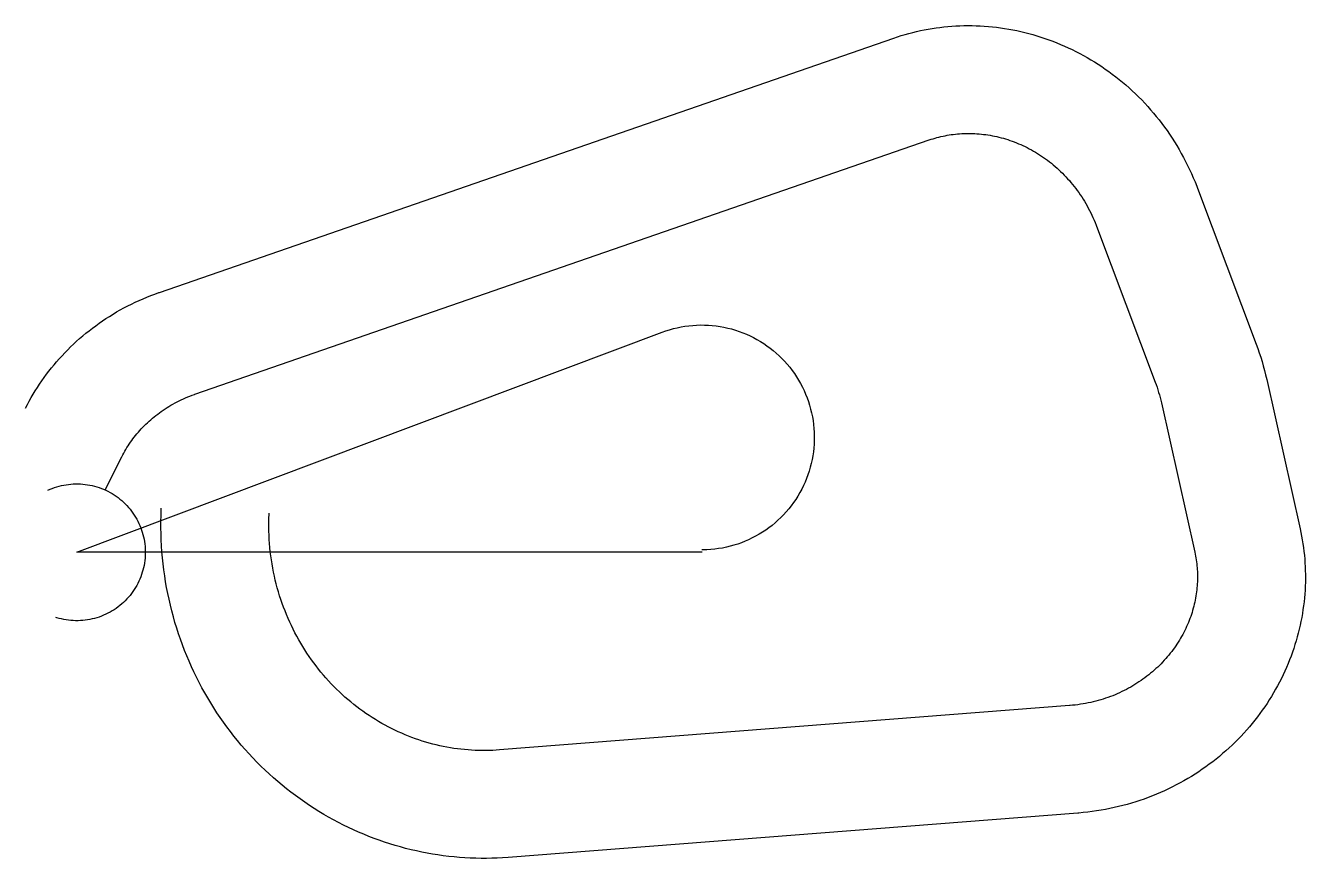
# Model space of a CAD drawing. Header units: metres. Extents: x -2185 to 52383, y -13059 to 22469.
import ezdxf

# ---------------------------------------------------------------- set-up
doc = ezdxf.new("R2010")
doc.units = ezdxf.units.M

msp = doc.modelspace()

# ---------------------------------------------------------------- linework, layer by layer
at = {"layer": 'Boundry', "color": 1}
for p, q in [((3518, 11087), (34836, 21937)), ((5024, 6740), (36342, 17591)), ((47782, 15529), (50284, 8879)), ((43477, 13909), (45979, 7260)), ((50733, 7376), (52158, 1004)), ((46243, 6372), (47669, 0)), ((1205, 2659), (1922, 4079)), ((42330, -6538), (18027, -8433)), ((42687, -11124), (18384, -13019))]:
    msp.add_line(p, q, dxfattribs=at)
at = {"layer": 'NorminalTrack', "color": 1}
msp.add_lwpolyline([(26664, 0), (0, 0), (24955, 9390), (24955, 9390), (25113, 9446), (25273, 9497), (25434, 9542), (25597, 9581), (25761, 9615), (25926, 9643), (26092, 9665), (26259, 9682), (26426, 9692), (26593, 9697), (26761, 9696), (26928, 9689), (27095, 9676), (27261, 9658), (27427, 9633), (27592, 9603), (27756, 9567), (27918, 9526), (28078, 9478), (28237, 9425), (28394, 9367), (28549, 9303), (28702, 9234), (28852, 9160), (28999, 9080), (29144, 8996), (29285, 8906), (29423, 8811), (29558, 8712), (29689, 8608), (29817, 8499), (29941, 8387), (30060, 8269), (30176, 8148), (30287, 8023), (30394, 7894), (30496, 7761), (30594, 7625), (30687, 7486), (30774, 7343), (30857, 7197), (30935, 7049), (31007, 6898), (31074, 6745), (31136, 6589), (31192, 6431), (31243, 6272), (31288, 6110), (31327, 5947), (31361, 5783), (31389, 5618), (31411, 5452), (31428, 5286), (31438, 5118), (31443, 4951), (31442, 4784), (31435, 4616), (31422, 4449), (31404, 4283), (31379, 4117), (31349, 3952), (31313, 3789), (31272, 3627), (31224, 3466), (31171, 3307), (31113, 3150), (31049, 2995), (30980, 2843), (30906, 2693), (30826, 2545), (30742, 2401), (30652, 2259), (30557, 2121), (30458, 1986), (30354, 1855), (30245, 1727), (30133, 1604), (30015, 1484), (29894, 1368), (29769, 1257), (29640, 1150), (29507, 1048), (29371, 951), (29232, 858), (29089, 770), (28943, 687), (28795, 610), (28644, 537), (28491, 470), (28335, 408), (28177, 352), (28018, 301), (27856, 256), (27693, 217), (27529, 183), (27364, 155), (27198, 133), (27032, 117), (26864, 106), (26697, 101), (26645, 101)], dxfattribs=at)
at = {"layer": 'WindSpiral', "color": 5}
for points in [[(34836, 21937), (34994, 21990), (35154, 22041), (35314, 22089), (35475, 22134), (35638, 22176), (35801, 22216), (35966, 22253), (36131, 22287), (36298, 22318), (36465, 22346), (36633, 22371), (36801, 22394), (36971, 22414), (37141, 22430), (37311, 22444), (37483, 22455), (37654, 22463), (37826, 22467), (37999, 22469), (38171, 22468), (38344, 22464), (38518, 22457), (38691, 22446), (38864, 22433), (39038, 22417), (39212, 22397), (39385, 22375), (39558, 22349), (39732, 22321), (39905, 22289), (40078, 22254), (40250, 22216), (40422, 22175), (40594, 22131), (40765, 22084), (40935, 22034), (41105, 21981), (41275, 21924), (41443, 21865), (41611, 21802), (41778, 21737), (41945, 21669), (42110, 21597), (42274, 21523), (42437, 21445), (42600, 21365), (42761, 21281), (42920, 21195), (43079, 21105), (43236, 21013), (43392, 20918), (43547, 20820), (43700, 20719), (43851, 20616), (44001, 20509), (44149, 20400), (44296, 20288), (44441, 20173), (44584, 20055), (44725, 19935), (44865, 19812), (45002, 19687), (45138, 19559), (45271, 19428), (45402, 19295), (45532, 19159), (45659, 19021), (45784, 18880), (45906, 18737), (46027, 18592), (46145, 18444), (46260, 18294), (46373, 18142), (46484, 17988), (46592, 17831), (46697, 17672), (46800, 17512), (46900, 17349), (46998, 17184), (47093, 17017), (47185, 16848), (47274, 16678), (47360, 16505), (47444, 16331), (47524, 16155), (47602, 15978), (47677, 15798), (47748, 15618), (47782, 15529)], [(36342, 17591), (36424, 17618), (36507, 17644), (36590, 17669), (36674, 17693), (36759, 17715), (36845, 17736), (36931, 17755), (37018, 17773), (37105, 17789), (37193, 17804), (37282, 17817), (37371, 17829), (37460, 17840), (37551, 17849), (37641, 17856), (37732, 17862), (37823, 17866), (37915, 17868), (38007, 17869), (38100, 17869), (38193, 17866), (38286, 17863), (38379, 17857), (38472, 17850), (38566, 17841), (38660, 17830), (38754, 17818), (38848, 17804), (38942, 17789), (39036, 17772), (39130, 17753), (39224, 17732), (39318, 17710), (39412, 17686), (39505, 17660), (39599, 17632), (39692, 17603), (39785, 17572), (39878, 17539), (39971, 17505), (40063, 17469), (40155, 17431), (40247, 17391), (40338, 17350), (40429, 17307), (40519, 17262), (40609, 17216), (40698, 17167), (40787, 17117), (40875, 17066), (40962, 17012), (41049, 16957), (41135, 16901), (41220, 16842), (41304, 16782), (41388, 16721), (41471, 16657), (41553, 16593), (41634, 16526), (41714, 16458), (41793, 16388), (41871, 16317), (41948, 16244), (42025, 16169), (42100, 16093), (42173, 16016), (42246, 15937), (42318, 15856), (42388, 15774), (42457, 15690), (42525, 15605), (42592, 15519), (42657, 15431), (42721, 15342), (42783, 15252), (42844, 15160), (42904, 15067), (42962, 14972), (43019, 14876), (43074, 14779), (43127, 14681), (43179, 14582), (43230, 14481), (43279, 14379), (43326, 14276), (43371, 14172), (43415, 14067), (43457, 13961), (43477, 13909)], [(-2185, 6151), (-2108, 6301), (-2028, 6449), (-1946, 6597), (-1860, 6743), (-1772, 6888), (-1681, 7032), (-1588, 7174), (-1492, 7315), (-1393, 7455), (-1292, 7593), (-1188, 7729), (-1082, 7864), (-973, 7998), (-861, 8129), (-747, 8259), (-631, 8387), (-512, 8514), (-390, 8638), (-267, 8760), (-141, 8881), (-12, 9000), (118, 9116), (251, 9231), (387, 9343), (524, 9453), (663, 9561), (805, 9667), (949, 9770), (1094, 9871), (1242, 9970), (1392, 10066), (1543, 10160), (1697, 10251), (1852, 10339), (2009, 10426), (2168, 10509), (2329, 10590), (2491, 10668), (2655, 10744), (2821, 10817), (2988, 10887), (3156, 10954), (3326, 11018), (3498, 11079), (3518, 11087)], [(50284, 8879), (50351, 8696), (50415, 8512), (50476, 8326), (50534, 8139), (50588, 7951), (50639, 7761), (50687, 7570), (50732, 7378), (50733, 7376)], [(45979, 7260), (46018, 7152), (46056, 7043), (46092, 6934), (46126, 6823), (46158, 6712), (46188, 6600), (46217, 6487), (46243, 6373), (46243, 6372)], [(1922, 4079), (1962, 4157), (2004, 4235), (2047, 4313), (2092, 4390), (2138, 4466), (2186, 4542), (2236, 4617), (2287, 4692), (2339, 4766), (2393, 4839), (2448, 4912), (2505, 4984), (2563, 5055), (2623, 5125), (2684, 5195), (2746, 5263), (2810, 5331), (2875, 5398), (2942, 5464), (3010, 5529), (3079, 5593), (3150, 5657), (3222, 5719), (3296, 5780), (3370, 5839), (3446, 5898), (3524, 5956), (3602, 6012), (3682, 6068), (3763, 6122), (3845, 6174), (3928, 6226), (4013, 6276), (4098, 6325), (4185, 6373), (4273, 6419), (4362, 6464), (4452, 6507), (4543, 6549), (4635, 6589), (4728, 6628), (4822, 6666), (4917, 6702), (5013, 6736), (5024, 6740)], [(-1234, 2646), (-1141, 2688), (-1046, 2726), (-951, 2761), (-854, 2792), (-756, 2820), (-657, 2845), (-557, 2866), (-457, 2884), (-356, 2898), (-254, 2909), (-153, 2916), (-51, 2919), (51, 2919), (153, 2916), (254, 2909), (356, 2898), (457, 2884), (557, 2866), (657, 2845), (756, 2820), (854, 2792), (951, 2761), (1046, 2726), (1141, 2688), (1234, 2646), (1326, 2602), (1416, 2554), (1504, 2503), (1590, 2449), (1675, 2392), (1757, 2332), (1837, 2269), (1916, 2204), (1991, 2135), (2065, 2065), (2135, 1991), (2204, 1916), (2269, 1837), (2332, 1757), (2392, 1675), (2449, 1590), (2503, 1504), (2554, 1416), (2602, 1326), (2646, 1234), (2688, 1141), (2726, 1046), (2761, 951), (2792, 854), (2820, 756), (2845, 657), (2866, 557), (2884, 457), (2898, 356), (2909, 254), (2916, 153), (2919, 51), (2919, -51), (2916, -153), (2909, -254), (2898, -356), (2884, -457), (2866, -557), (2845, -657), (2820, -756), (2792, -854), (2761, -951), (2726, -1046), (2688, -1141), (2646, -1234), (2602, -1326), (2554, -1416), (2503, -1504), (2449, -1590), (2392, -1675), (2332, -1757), (2269, -1837), (2204, -1916), (2135, -1991), (2065, -2065), (1991, -2135), (1916, -2204), (1837, -2269), (1757, -2332), (1675, -2392), (1590, -2449), (1504, -2503), (1416, -2554), (1326, -2602), (1234, -2646), (1141, -2688), (1046, -2726), (951, -2761), (854, -2792), (756, -2820), (657, -2845), (557, -2866), (457, -2884), (356, -2898), (254, -2909), (153, -2916), (51, -2919), (-51, -2919), (-153, -2916), (-254, -2909), (-356, -2898), (-457, -2884), (-557, -2866), (-657, -2845), (-756, -2820), (-854, -2792), (-902, -2777)], [(18384, -13019), (18156, -13035), (17927, -13047), (17698, -13055), (17468, -13059), (17238, -13059), (17008, -13054), (16777, -13046), (16547, -13034), (16316, -13018), (16085, -12997), (15854, -12973), (15624, -12944), (15394, -12912), (15164, -12875), (14934, -12835), (14705, -12790), (14476, -12741), (14248, -12688), (14020, -12631), (13794, -12570), (13568, -12505), (13342, -12436), (13118, -12363), (12895, -12286), (12673, -12205), (12452, -12120), (12232, -12031), (12014, -11938), (11797, -11842), (11581, -11741), (11367, -11636), (11154, -11528), (10943, -11415), (10734, -11299), (10527, -11179), (10321, -11055), (10118, -10928), (9916, -10797), (9716, -10662), (9519, -10523), (9323, -10381), (9130, -10236), (8940, -10086), (8751, -9934), (8565, -9777), (8382, -9618), (8201, -9455), (8023, -9288), (7848, -9119), (7675, -8946), (7505, -8770), (7338, -8590), (7174, -8408), (7013, -8222), (6855, -8034), (6700, -7842), (6548, -7648), (6400, -7450), (6255, -7250), (6113, -7047), (5974, -6842), (5839, -6633), (5708, -6423), (5580, -6209), (5455, -5993), (5335, -5775), (5217, -5554), (5104, -5331), (4994, -5106), (4889, -4879), (4787, -4649), (4689, -4418), (4594, -4184), (4504, -3949), (4418, -3712), (4336, -3473), (4258, -3232), (4184, -2990), (4114, -2746), (4049, -2500), (3987, -2254), (3930, -2006), (3878, -1756), (3829, -1506), (3785, -1254), (3745, -1001), (3710, -747), (3678, -493), (3652, -237), (3630, 19), (3612, 276), (3598, 533), (3590, 791), (3585, 1050), (3586, 1308), (3590, 1568), (3599, 1827), (3602, 1887)], [(18027, -8433), (17879, -8444), (17730, -8451), (17581, -8456), (17431, -8459), (17282, -8459), (17132, -8456), (16981, -8451), (16831, -8443), (16680, -8432), (16529, -8419), (16379, -8403), (16228, -8384), (16077, -8363), (15926, -8339), (15776, -8312), (15625, -8283), (15475, -8251), (15325, -8216), (15175, -8179), (15026, -8139), (14877, -8096), (14729, -8050), (14581, -8002), (14434, -7951), (14287, -7898), (14141, -7842), (13996, -7783), (13851, -7721), (13707, -7657), (13564, -7590), (13422, -7521), (13281, -7449), (13141, -7374), (13002, -7297), (12864, -7217), (12728, -7135), (12592, -7050), (12458, -6963), (12324, -6873), (12193, -6780), (12062, -6686), (11933, -6588), (11806, -6489), (11680, -6386), (11555, -6282), (11433, -6175), (11311, -6066), (11192, -5954), (11074, -5840), (10958, -5724), (10844, -5606), (10732, -5485), (10621, -5362), (10513, -5237), (10407, -5110), (10302, -4981), (10200, -4850), (10100, -4717), (10002, -4582), (9906, -4445), (9812, -4306), (9721, -4165), (9632, -4022), (9545, -3877), (9461, -3731), (9379, -3583), (9299, -3433), (9222, -3282), (9148, -3129), (9076, -2974), (9006, -2818), (8940, -2660), (8876, -2501), (8814, -2341), (8755, -2179), (8699, -2016), (8646, -1852), (8596, -1686), (8548, -1520), (8503, -1352), (8461, -1183), (8422, -1013), (8386, -842), (8353, -671), (8322, -498), (8295, -324), (8271, -150), (8249, 25), (8231, 200), (8216, 377), (8203, 553), (8194, 731), (8188, 908), (8185, 1087), (8185, 1265), (8189, 1444), (8195, 1623), (8197, 1664)], [(52158, 1004), (52192, 846), (52223, 686), (52252, 526), (52277, 365), (52300, 203), (52321, 40), (52338, -123), (52353, -286), (52365, -451), (52374, -616), (52380, -781), (52383, -946), (52383, -1112), (52381, -1279), (52375, -1445), (52367, -1612), (52355, -1779), (52341, -1946), (52324, -2113), (52304, -2280), (52280, -2447), (52254, -2614), (52225, -2780), (52193, -2947), (52158, -3113), (52120, -3279), (52079, -3444), (52035, -3609), (51989, -3774), (51939, -3938), (51886, -4101), (51830, -4264), (51772, -4426), (51710, -4588), (51646, -4748), (51578, -4908), (51508, -5067), (51435, -5224), (51358, -5381), (51279, -5537), (51198, -5692), (51113, -5845), (51025, -5997), (50935, -6148), (50842, -6298), (50746, -6446), (50648, -6593), (50546, -6738), (50442, -6882), (50335, -7024), (50226, -7165), (50114, -7304), (49999, -7441), (49882, -7576), (49762, -7710), (49640, -7841), (49515, -7971), (49388, -8099), (49258, -8225), (49126, -8348), (48992, -8470), (48855, -8589), (48716, -8706), (48574, -8821), (48430, -8934), (48285, -9044), (48137, -9152), (47986, -9258), (47834, -9361), (47680, -9462), (47524, -9560), (47365, -9655), (47205, -9748), (47043, -9838), (46879, -9926), (46714, -10011), (46546, -10093), (46377, -10172), (46206, -10248), (46034, -10322), (45860, -10392), (45685, -10460), (45508, -10525), (45330, -10587), (45150, -10645), (44969, -10701), (44787, -10754), (44604, -10803), (44419, -10850), (44234, -10893), (44047, -10933), (43859, -10970), (43671, -11003), (43481, -11034), (43291, -11061), (43100, -11084), (42908, -11105), (42716, -11122), (42687, -11124)], [(47669, 0), (47686, -80), (47702, -161), (47716, -242), (47729, -324), (47741, -406), (47751, -489), (47760, -572), (47768, -656), (47774, -740), (47778, -825), (47781, -910), (47783, -995), (47783, -1081), (47782, -1167), (47779, -1253), (47775, -1340), (47769, -1427), (47761, -1514), (47752, -1601), (47742, -1688), (47730, -1776), (47716, -1863), (47701, -1951), (47684, -2038), (47665, -2126), (47645, -2213), (47624, -2301), (47600, -2388), (47576, -2476), (47549, -2563), (47521, -2650), (47491, -2737), (47460, -2823), (47427, -2910), (47392, -2996), (47356, -3082), (47318, -3167), (47279, -3252), (47238, -3336), (47195, -3421), (47151, -3504), (47105, -3587), (47058, -3670), (47009, -3752), (46958, -3833), (46906, -3914), (46852, -3994), (46796, -4074), (46739, -4153), (46681, -4231), (46621, -4308), (46559, -4384), (46496, -4460), (46431, -4534), (46365, -4608), (46297, -4681), (46228, -4753), (46158, -4824), (46086, -4894), (46012, -4963), (45937, -5030), (45861, -5097), (45783, -5162), (45704, -5227), (45623, -5290), (45541, -5352), (45458, -5412), (45374, -5472), (45288, -5530), (45201, -5587), (45113, -5642), (45023, -5696), (44933, -5749), (44841, -5800), (44748, -5850), (44653, -5898), (44558, -5944), (44462, -5990), (44364, -6033), (44266, -6075), (44166, -6116), (44066, -6154), (43964, -6192), (43862, -6227), (43759, -6261), (43654, -6293), (43549, -6323), (43444, -6352), (43337, -6379), (43230, -6404), (43121, -6427), (43013, -6448), (42903, -6468), (42793, -6485), (42682, -6501), (42571, -6515), (42459, -6527), (42347, -6537), (42330, -6538)]]:
    msp.add_lwpolyline(points, dxfattribs=at)

doc.saveas('drawing.dxf')
